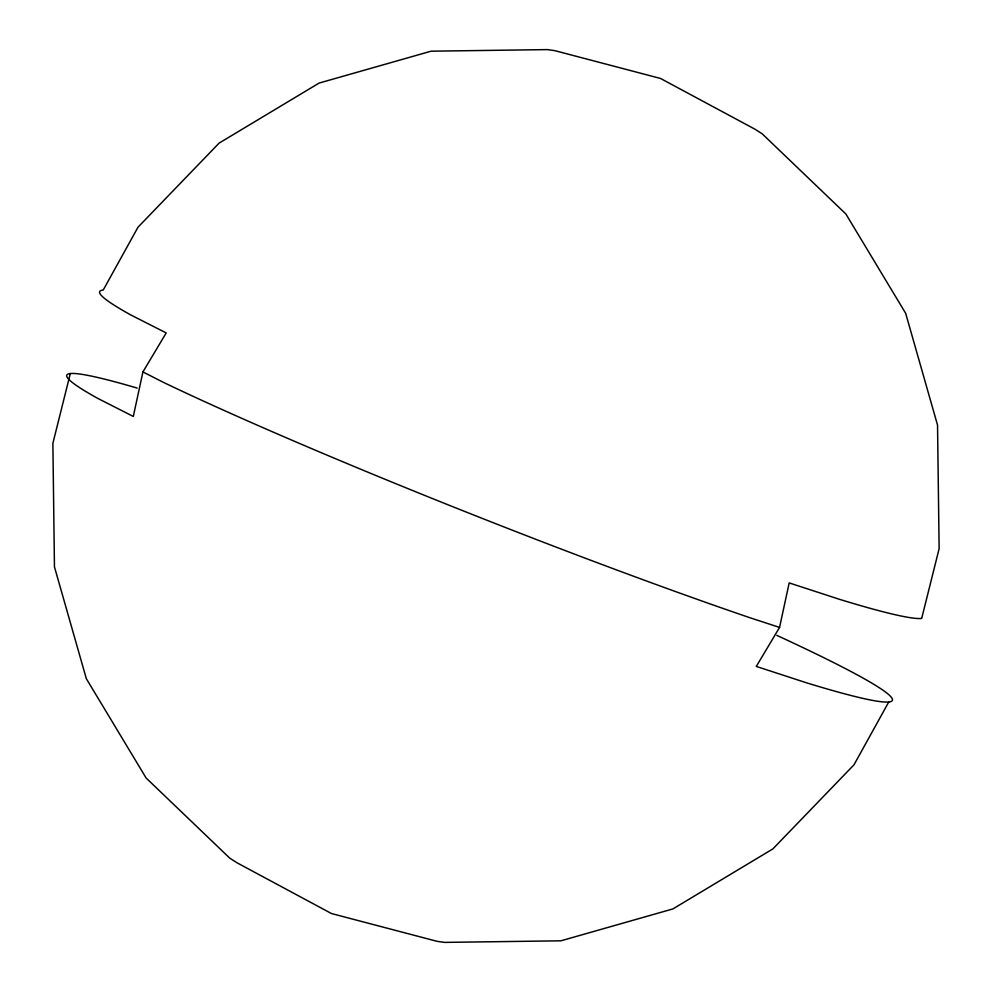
<?xml version="1.0" encoding="UTF-8"?>
<svg xmlns="http://www.w3.org/2000/svg" width="992" height="992" viewBox="0 0 992 992"><rect width="100%" height="100%" fill="white"/><g stroke="black" fill="none" stroke-linecap="round" stroke-linejoin="round"><path stroke-width="1.49" d="M776.823 635.364A443.61 25.532 21.5 0 1 806.657 682.856L756.288 666.426L779.563 627.415L789.186 582.912L839.554 599.342A443.61 25.532 21.5 0 0 921.68 618.45L939.126 548.663L937.539 425.109L905.671 313.323L845.878 213.987L762.253 133.87L754.986 129.208L660.486 78.442L554.912 50.679L547.547 49.6L431.098 51.187L319.077 83.08L219.108 143.108L138.012 227.193L103.218 290.036A443.61 25.532 21.5 0 0 130.746 314.923L166.197 332.928L142.922 371.938L133.3 416.442L97.848 398.437A443.61 25.532 21.5 0 1 137.144 388.07M70.32 373.55L52.874 443.337L54.461 566.891L86.329 678.677L146.122 778.013L229.747 858.13L237.014 862.792L331.514 913.558L437.088 941.321L444.453 942.4L560.902 940.813L672.923 908.92L772.892 848.892L853.988 764.807L888.782 701.964M779.563 627.415L750.113 617.805A449.537 25.879 21.5 0 1 163.655 382.478L142.922 371.938"/></g></svg>
